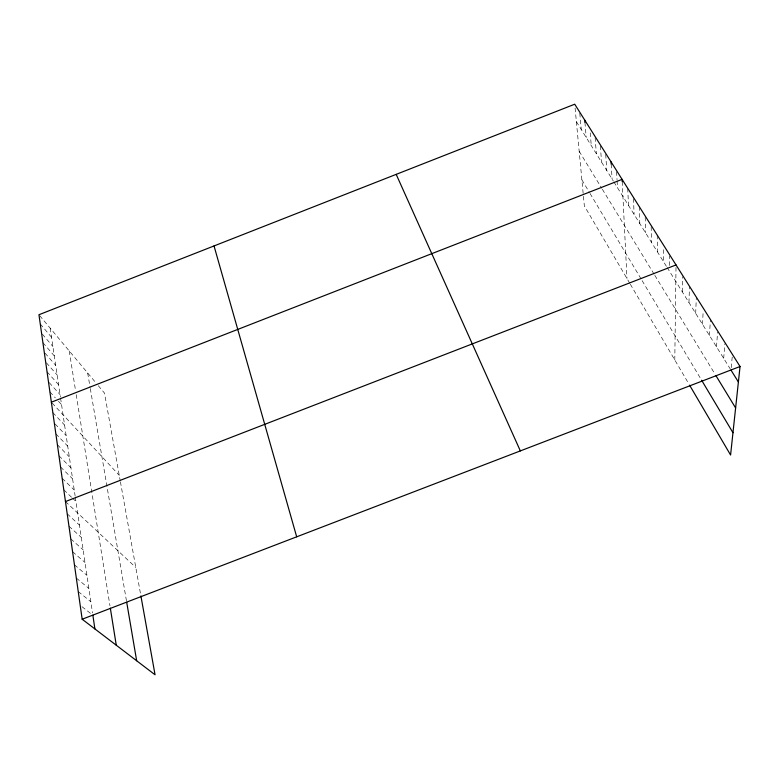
<?xml version="1.0" encoding="UTF-8"?>
<svg xmlns="http://www.w3.org/2000/svg" width="779" height="779" viewBox="0 0 779 779"><rect width="100%" height="100%" fill="white"/><g stroke="black" fill="none" stroke-linecap="round" stroke-linejoin="round"><path stroke-width="0.58" stroke-dasharray="3.9 2.92" d="M669.619 265.522L669.667 256.048M674.789 359.966L676.026 266.126M682.336 291.921L682.667 276.681M688.957 302.554L689.464 286.244M695.686 313.362L696.329 297.15M702.512 324.346L703.086 312.837M709.455 335.496L710.419 319.507M716.514 346.84L717.566 332.097M723.691 358.369L724.889 343.821M731.208 367.678L732.455 354.455M81.999 606.705L91.951 614.495M78.241 591.573L90.851 601.709M76.323 578.076L88.874 588.427M74.443 564.804L86.936 575.35M72.593 551.756L85.018 562.487M70.772 538.902L83.139 549.828M68.971 526.263L81.279 537.354M67.208 513.819L79.458 525.085M65.465 501.569L135.799 567.472M63.81 489.864L71.61 497.304M72.476 498.132L75.943 501.442M62.174 478.325L74.248 490.049M60.558 466.972L72.583 478.832M58.97 455.773L70.938 467.77M57.403 444.741L69.312 456.874M55.864 433.874L67.715 446.124M55.124 423.98L66.147 435.529M52.836 412.597L64.589 425.091M52.144 403.025L119.255 475.326M49.905 391.925L55.338 397.855M58.444 401.243L61.551 404.632M49.243 382.655L60.061 394.612M47.052 371.817L58.591 384.729M46.419 362.848L57.14 374.981M45.036 353.14L55.708 365.37M42.923 342.692L54.296 355.876M42.329 334.133L52.914 346.519M40.255 323.928L51.531 337.278M39.7 315.631L95.486 382.333M98.281 385.683L104.483 393.093L120.219 480.731M576.372 121.66L613.277 180.962M613.881 181.926L666.522 266.515M667.136 267.499L730.371 369.11M579.167 151.233L601.719 188.236M602.352 189.268L654.243 274.412M654.818 275.357L714.616 373.492M581.874 179.822L589.43 192.471M590.015 193.445L641.516 279.642M642.11 280.644L701.032 379.256M629.763 283.264L584.347 205.909L574.834 105.379M630.318 284.218L688.977 384.135M120.414 481.802L140.697 594.786M87.657 372.975L90.111 387.397M90.306 388.517L126.51 601.164M69.224 350.939L75.456 389.919M76.215 394.641L109.966 605.809M50.177 328.163L60.392 396.842M60.558 397.952L75.096 495.746M75.261 496.885L92.526 612.956M579.8 113.267L581.27 129.528M584.941 122.43L586.236 137.503M590.229 132.858L591.261 145.585M595.127 137.61L596.363 153.775M600.385 145.946L601.524 162.081M605.711 154.408L606.773 170.504M611.184 164.126L612.08 179.034M616.588 171.682L617.026 179.686M617.095 180.835L617.465 187.69M622.207 181.653L626.959 278.502M627.738 188.323L628.478 205.374M633.512 198.626L634.096 214.41M639.277 206.63L639.802 223.573M645.207 217.195L645.587 232.863M651.186 226.689L651.448 242.298M657.242 235.131L657.408 251.87M663.426 249.679L663.455 261.588"/><path stroke-width="1.17" d="M140.902 595.945L155.06 674.789L82.165 619.227L38.95 314.735L574.727 104.211L740.05 366.51L730.585 455.014L689.581 385.167M51.365 402.188L622.09 179.365L622.207 181.653M65.465 501.569L676.036 264.948M82.165 619.227L740.05 366.51M730.984 370.083L738.395 381.992M715.872 375.546L735.619 407.953M701.616 380.23L732.971 432.715M396.19 174.369L520.343 450.905M214.03 245.94L296.682 536.819M126.704 602.274L136.666 660.758M110.336 608.165L116.266 645.216M92.857 615.206L94.902 628.926M584.747 120.112L584.941 122.43M611.038 161.837L611.184 164.126"/></g></svg>
